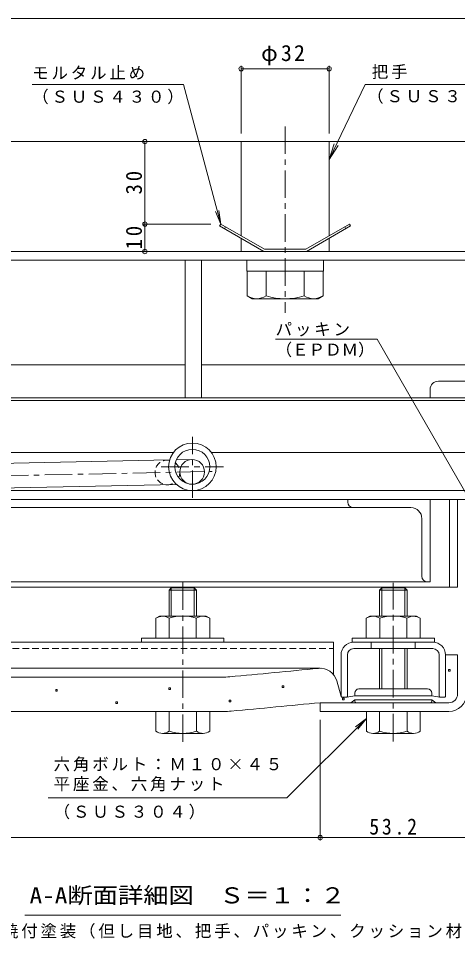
# Model space of a CAD drawing. Units: millimetres at full size. Extents: x -751 to 782, y -550 to 532.
# Drawn here: x -508 to -348.2, y -461.5 to -126.6 of the extents above; entities that cross this region are included whole.
import ezdxf
from ezdxf.enums import TextEntityAlignment as Align

# ---------------------------------------------------------------- set-up
doc = ezdxf.new("R2010")
doc.units = ezdxf.units.MM
doc.header["$LTSCALE"] = 2
doc.header["$PDMODE"] = 32
doc.header["$PDSIZE"] = 1.6
doc.linetypes.add('CHAIN1', pattern=[8, 5, -1, 1, -1])
doc.linetypes.add('DASHED1', pattern=[1.8, 1.2, -0.6])
for name, color, linetype, lineweight in [('D-1', 2, 'Continuous', 9), ('D-2', 3, 'Continuous', 9), ('D-3', 4, 'Continuous', 9), ('D-4', 4, 'Continuous', 9), ('D-5', 7, 'Continuous', 9), ('D-6', 6, 'Continuous', 5), ('D-7', 5, 'Continuous', 5), ('D-8', 5, 'Continuous', 5), ('D-9', 134, 'Continuous', 5), ('D-A', 3, 'Continuous', 9), ('D-B', 2, 'Continuous', 9), ('D-C', 5, 'Continuous', 5), ('D-F', 7, 'Continuous', 9)]:
    doc.layers.add(name, color=color, linetype=linetype, lineweight=lineweight)
doc.styles.add('ＭＳ ゴシック', font='')
doc.styles.get('ＭＳ ゴシック').set_extended_font_data('MS Gothic')

msp = doc.modelspace()

# ---------------------------------------------------------------- linework, layer by layer
at = {"layer": 'D-1'}
for p, q in [((-398.223, -375.656), (-398.223, -378.856)), ((-351.423, -375.656), (-398.223, -375.656)), ((-351.423, -378.856), (-398.223, -378.856))]:
    msp.add_line(p, q, dxfattribs=at)
for radius in [3.2, 6.4]:
    msp.add_arc((-351.423, -372.456), radius, 270, 0, dxfattribs=at)
at = {"layer": 'D-2'}
for p, q in [((-299.624, -211.456), (-643.375, -211.456)), ((-643.375, -214.656), (-299.624, -214.656))]:
    msp.add_line(p, q, dxfattribs=at)
at = {"layer": 'D-2', "linetype": 'CHAIN1'}
for p, q in [((-444.723, -301.155), (-444.723, -278.959)), ((-456.072, -289.806), (-433.375, -289.806))]:
    msp.add_line(p, q, dxfattribs=at)
at = {"layer": 'D-2'}
for radius in [8.65, 6.35]:
    msp.add_circle((-444.723, -289.806), radius, dxfattribs=at)
at = {"layer": 'D-3'}
for p, q in [((-643.375, -171.456), (-292.224, -171.456)), ((-434.809, -202.148), (-418.688, -211.456)), ((-432.677, -202.456), (-433.077, -203.148)), ((-403.26, -211.456), (-387.139, -202.148)), ((-389.271, -202.456), (-388.871, -203.148)), ((-403.474, -210.656), (-418.474, -210.656)), ((-403.26, -211.456), (-418.688, -211.456))]:
    msp.add_line(p, q, dxfattribs=at)
for points in [[(-418.474, -210.656), (-434.409, -201.456), (-434.809, -202.148)], [(-403.474, -210.656), (-387.539, -201.456), (-387.139, -202.148)]]:
    msp.add_lwpolyline(points, dxfattribs=at)
at = {"layer": 'D-4'}
for p, q in [((-352.624, -358.186), (-348.224, -358.186)), ((-352.624, -373.406), (-352.624, -358.256)), ((-348.224, -372.456), (-348.224, -358.186)), ((-398.234, -363.127), (-643.375, -363.127)), ((-643.375, -366.356), (-433.891, -366.356)), ((-390.624, -373.406), (-392.214, -367.7)), ((-390.374, -373.656), (-390.624, -373.406)), ((-388.574, -373.656), (-390.374, -373.656)), ((-385.624, -373.156), (-388.574, -373.656)), ((-385.624, -374.656), (-387.119, -375.656)), ((-357.624, -373.156), (-385.624, -373.156)), ((-385.624, -374.656), (-357.624, -374.656)), ((-357.624, -374.656), (-356.128, -375.656)), ((-398.223, -375.656), (-387.119, -375.656)), ((-351.424, -375.656), (-356.128, -375.656)), ((-433.318, -378.856), (-643.375, -378.856))]:
    msp.add_line(p, q, dxfattribs=at)
at = {"layer": 'D-4', "color": 134, "lineweight": 5}
for p, q in [((-359.124, -370.656), (-384.124, -370.656)), ((-385.624, -372.156), (-385.624, -373.156)), ((-385.624, -373.156), (-357.624, -373.156)), ((-385.624, -374.656), (-357.624, -374.656)), ((-385.624, -375.156), (-385.624, -374.656)), ((-357.624, -372.156), (-357.624, -373.156)), ((-357.624, -375.156), (-357.624, -374.656)), ((-358.124, -375.656), (-385.124, -375.656))]:
    msp.add_line(p, q, dxfattribs=at)
at = {"layer": 'D-4', "color": 2}
for points in [[(-351.475, -364.235), (-351.475, -363.635), (-350.875, -363.635), (-350.875, -364.235)], [(-494.47, -371.492), (-494.47, -370.892), (-493.87, -370.892), (-493.87, -371.492)], [(-453.244, -370.799), (-453.244, -370.199), (-452.644, -370.199), (-452.644, -370.799)], [(-412.019, -370.105), (-412.019, -369.505), (-411.419, -369.505), (-411.419, -370.105)], [(-431.338, -375.282), (-431.338, -374.682), (-430.738, -374.682), (-430.738, -375.282)], [(-390.112, -374.588), (-390.112, -373.988), (-389.512, -373.988), (-389.512, -374.588)], [(-472.563, -375.975), (-472.563, -375.375), (-471.963, -375.375), (-471.963, -375.975)]]:
    msp.add_lwpolyline(points, close=True, dxfattribs=at)
at = {"layer": 'D-4'}
msp.add_lwpolyline([(-357.624, -373.156), (-354.674, -373.656), (-352.874, -373.656), (-352.624, -373.406)], dxfattribs=at)
for centre, radius, start, end in [((-898.224, 4714.136), 5101.792, 275.2529, 275.61726), ((-398.234, -369.377), 6.25, 15.57156, 95.61726), ((-433.891, -336.356), 30, 270, 275.2529), ((-351.424, -372.456), 3.2, 270, 0), ((-898.224, 4714.136), 5114.292, 275.24643, 275.6105), ((-433.318, -348.856), 30, 270, 275.24643)]:
    msp.add_arc(centre, radius, start, end, dxfattribs=at)
at = {"layer": 'D-4', "color": 134, "lineweight": 5}
for centre, radius, start, end in [((-384.124, -372.156), 1.5, 90, 180), ((-359.124, -372.156), 1.5, 0, 90), ((-385.124, -375.156), 0.5, 180, 270), ((-358.124, -375.156), 0.5, 270, 0)]:
    msp.add_arc(centre, radius, start, end, dxfattribs=at)
at = {"layer": 'D-5'}
for p, q in [((-381.87, -150.695), (-394.974, -177.923)), ((-327.219, -150.695), (-381.87, -150.695)), ((-394.974, -177.923), (-393.1, -172.224)), ((-394.974, -177.923), (-391.688, -172.903)), ((-434.409, -201.456), (-436.322, -196.836)), ((-434.409, -201.456), (-435.062, -196.498)), ((-414.437, -243.369), (-377.524, -243.369)), ((-377.524, -243.369), (-342.051, -304.81)), ((-410.375, -410.333), (-381.423, -381.382)), ((-381.423, -381.382), (-385.39, -384.426)), ((-381.423, -381.382), (-384.467, -385.348)), ((-497.244, -410.333), (-410.375, -410.333)), ((-390.723, -452.958), (-505.723, -452.958))]:
    msp.add_line(p, q, dxfattribs=at)
msp.add_lwpolyline([(-503.01, -150.695), (-448.01, -150.695), (-434.409, -201.456)], dxfattribs=at)
at = {"layer": 'D-6'}
for p, q in [((-286.224, -264.656), (-643.375, -264.656)), ((-286.224, -265.656), (-643.375, -265.656)), ((-643.375, -284.655), (-451.673, -284.655)), ((-437.774, -284.655), (-319.723, -284.655)), ((-554.888, -289.458), (-453.038, -287.328)), ((-450.548, -287.276), (-444.912, -287.158)), ((-450.465, -296.276), (-554.699, -298.456))]:
    msp.add_line(p, q, dxfattribs=at)
at = {"layer": 'D-6', "linetype": 'CHAIN1'}
msp.add_line((-562.406, -294.116), (-437.559, -291.506), dxfattribs=at)
at = {"layer": 'D-6', "color": 134}
for p, q in [((-351.224, -301.656), (-351.224, -333.656)), ((-348.223, -301.656), (-351.224, -301.656)), ((-351.224, -333.656), (-638.149, -333.656))]:
    msp.add_line(p, q, dxfattribs=at)
msp.add_lwpolyline([(-348.223, -301.656), (-348.223, -333.656), (-351.224, -333.656)], dxfattribs=at)
at = {"layer": 'D-6'}
msp.add_circle((-444.817, -291.657), 4.5, dxfattribs=at)
at = {"layer": 'D-7', "linetype": 'CHAIN1'}
for p, q in [((-448.223, -389.893), (-448.223, -331.068)), ((-371.623, -389.734), (-371.623, -332.004))]:
    msp.add_line(p, q, dxfattribs=at)
at = {"layer": 'D-7'}
for p, q in [((-453.224, -334.668), (-443.223, -334.668)), ((-453.224, -334.668), (-453.224, -340.356)), ((-452.411, -333.856), (-453.223, -334.668)), ((-453.223, -334.668), (-453.223, -344.156)), ((-452.411, -333.856), (-444.035, -333.856)), ((-452.411, -344.156), (-452.411, -333.856)), ((-444.035, -333.856), (-443.223, -334.668)), ((-444.035, -344.156), (-444.035, -333.856)), ((-443.223, -344.156), (-443.223, -334.668)), ((-366.623, -334.668), (-376.623, -334.668)), ((-376.623, -344.156), (-376.623, -334.668)), ((-375.811, -344.156), (-375.811, -333.856)), ((-367.435, -333.856), (-366.623, -334.668)), ((-367.435, -344.156), (-367.435, -333.856)), ((-366.623, -334.668), (-366.623, -344.156)), ((-376.623, -370.656), (-376.623, -355.956)), ((-375.811, -370.656), (-375.811, -355.956)), ((-367.435, -370.656), (-367.435, -355.956)), ((-366.623, -355.956), (-366.623, -370.656)), ((-458.023, -378.856), (-438.423, -378.856)), ((-458.023, -385.962), (-458.023, -378.856)), ((-453.224, -385.961), (-453.224, -378.856)), ((-443.224, -385.961), (-443.224, -378.856)), ((-438.423, -385.962), (-438.423, -378.856)), ((-381.423, -385.962), (-381.423, -378.856)), ((-361.823, -378.856), (-381.423, -378.856)), ((-376.623, -385.962), (-376.623, -378.856)), ((-366.623, -378.856), (-366.623, -385.961)), ((-361.823, -385.962), (-361.823, -378.856)), ((-440.824, -386.857), (-455.623, -386.857)), ((-364.223, -386.857), (-379.023, -386.857))]:
    msp.add_line(p, q, dxfattribs=at)
at = {"layer": 'D-7', "color": 134}
for p, q in [((-463.223, -352.156), (-463.223, -353.656)), ((-433.223, -352.156), (-463.223, -352.156)), ((-433.223, -353.656), (-463.223, -353.656)), ((-433.223, -352.156), (-433.223, -353.656)), ((-386.623, -352.156), (-386.623, -353.656)), ((-356.623, -352.156), (-386.623, -352.156)), ((-356.623, -353.656), (-386.623, -353.656)), ((-356.623, -352.156), (-356.623, -353.656))]:
    msp.add_line(p, q, dxfattribs=at)
at = {"layer": 'D-7'}
msp.add_lwpolyline([(-367.435, -333.856), (-375.811, -333.856), (-376.623, -334.668)], dxfattribs=at)
for centre, radius, start, end in [((-455.623, -383.191), 3.666, 229.1022, 310.89809), ((-448.224, -372.441), 14.416, 249.70546, 290.29454), ((-440.824, -383.191), 3.666, 229.10191, 310.8978), ((-379.023, -383.191), 3.666, 229.1022, 310.89809), ((-371.623, -372.441), 14.416, 249.70546, 290.29454), ((-364.223, -383.191), 3.666, 229.10191, 310.8978)]:
    msp.add_arc(centre, radius, start, end, dxfattribs=at)
at = {"layer": 'D-8'}
for p, q in [((-308.224, -214.656), (-643.375, -214.656)), ((-643.375, -264.656), (-308.224, -264.656))]:
    msp.add_line(p, q, dxfattribs=at)
at = {"layer": 'D-9'}
for p, q in [((-320.724, -258.656), (-355.224, -258.656)), ((-358.224, -261.656), (-358.224, -264.656)), ((-358.224, -264.656), (-308.224, -264.656))]:
    msp.add_line(p, q, dxfattribs=at)
msp.add_arc((-355.224, -261.656), 3, 90, 180, dxfattribs=at)
at = {"layer": 'D-A'}
for p, q in [((-301.123, -298.456), (-643.375, -298.456)), ((-301.123, -301.656), (-643.375, -301.656))]:
    msp.add_line(p, q, dxfattribs=at)
at = {"layer": 'D-B', "color": 4}
for p, q in [((-574.557, -214.656), (-447.391, -214.656)), ((-447.391, -252.656), (-447.391, -214.656)), ((-441.391, -214.656), (-441.391, -252.656)), ((-314.224, -214.656), (-441.391, -214.656)), ((-574.557, -252.656), (-447.391, -252.656)), ((-441.391, -252.656), (-314.224, -252.656))]:
    msp.add_line(p, q, dxfattribs=at)
at = {"layer": 'D-B', "color": 6, "lineweight": 5}
for p, q in [((-365.223, -304.656), (-631.927, -304.656)), ((-388.223, -302.656), (-388.223, -301.656)), ((-358.223, -301.656), (-358.223, -331.656)), ((-361.223, -308.656), (-361.223, -329.656)), ((-358.223, -331.657), (-643.375, -331.657))]:
    msp.add_line(p, q, dxfattribs=at)
at = {"layer": 'D-B'}
for p, q in [((-456.723, -344.156), (-439.723, -344.156)), ((-453.131, -344.916), (-453.131, -352.156)), ((-443.316, -344.916), (-443.316, -352.156)), ((-438.408, -344.916), (-439.723, -344.156)), ((-438.408, -344.916), (-438.408, -352.156)), ((-380.123, -344.156), (-363.123, -344.156)), ((-376.531, -344.916), (-376.531, -352.156)), ((-366.716, -344.916), (-366.716, -352.156)), ((-361.808, -344.916), (-363.123, -344.156)), ((-361.808, -344.916), (-361.808, -352.156))]:
    msp.add_line(p, q, dxfattribs=at)
at = {"layer": 'D-B', "color": 7}
for p, q in [((-643.375, -353.656), (-393.435, -353.656)), ((-393.435, -365.374), (-393.435, -353.656)), ((-386.024, -353.656), (-357.224, -353.656)), ((-390.624, -373.406), (-390.624, -358.256)), ((-388.324, -373.406), (-388.324, -358.256)), ((-357.224, -355.956), (-386.024, -355.956)), ((-354.924, -373.406), (-354.924, -358.256)), ((-352.624, -373.406), (-352.624, -358.256)), ((-390.374, -373.656), (-390.624, -373.406)), ((-388.574, -373.656), (-390.374, -373.656)), ((-388.574, -373.656), (-388.324, -373.406)), ((-354.674, -373.656), (-354.924, -373.406)), ((-352.874, -373.656), (-354.674, -373.656)), ((-352.874, -373.656), (-352.624, -373.406))]:
    msp.add_line(p, q, dxfattribs=at)
at = {"layer": 'D-B', "color": 7, "linetype": 'DASHED1'}
for p, q in [((-379.624, -355.956), (-379.624, -353.656)), ((-363.624, -355.956), (-363.624, -353.656)), ((-643.375, -355.956), (-393.435, -355.956))]:
    msp.add_line(p, q, dxfattribs=at)
at = {"layer": 'D-B'}
for points in [[(-456.723, -344.156), (-458.038, -344.916), (-458.038, -352.156), (-438.408, -352.156)], [(-380.123, -344.156), (-381.438, -344.916), (-381.438, -352.156), (-361.808, -352.156)]]:
    msp.add_lwpolyline(points, dxfattribs=at)
at = {"layer": 'D-B', "color": 6, "lineweight": 5}
for centre, radius, start, end in [((-386.223, -302.656), 2, 180, 270), ((-365.223, -308.656), 4, 0, 90), ((-359.223, -329.656), 2, 180, 270)]:
    msp.add_arc(centre, radius, start, end, dxfattribs=at)
at = {"layer": 'D-B'}
for centre, radius, start, end in [((-455.142, -349.933), 5.793, 94.3844, 120.00002), ((-455.738, -348.996), 4.842, 57.42751, 88.18785), ((-448.223, -360.397), 16.241, 72.4119, 107.58812), ((-440.709, -348.996), 4.842, 91.81216, 122.57251), ((-441.305, -349.933), 5.793, 60, 85.61562), ((-378.542, -349.933), 5.793, 94.3844, 120.00002), ((-379.138, -348.996), 4.842, 57.42751, 88.18785), ((-371.623, -360.397), 16.241, 72.4119, 107.58812), ((-364.109, -348.996), 4.842, 91.81216, 122.57251), ((-364.705, -349.933), 5.793, 60, 85.61562)]:
    msp.add_arc(centre, radius, start, end, dxfattribs=at)
at = {"layer": 'D-B', "color": 7}
for centre, radius, start, end in [((-386.024, -358.256), 4.6, 90, 180), ((-357.224, -358.256), 4.6, 0, 90), ((-386.024, -358.256), 2.3, 90, 180), ((-357.224, -358.256), 2.3, 0, 90)]:
    msp.add_arc(centre, radius, start, end, dxfattribs=at)
at = {"layer": 'D-C', "color": 2, "linetype": 'CHAIN1', "lineweight": 9}
msp.add_line((-410.974, -165.92), (-410.974, -233.782), dxfattribs=at)
at = {"layer": 'D-C', "color": 2, "lineweight": 9}
for p, q in [((-426.974, -171.456), (-426.974, -205.748)), ((-426.974, -206.672), (-426.974, -211.456)), ((-394.974, -206.672), (-394.974, -211.456)), ((-394.974, -211.456), (-426.974, -211.456)), ((-441.391, -214.656), (-447.391, -214.656)), ((-447.391, -214.656), (-447.391, -264.656))]:
    msp.add_line(p, q, dxfattribs=at)
at = {"layer": 'D-C', "color": 134}
for p, q in [((-396.974, -214.656), (-424.974, -214.656)), ((-424.974, -214.656), (-424.974, -218.656))]:
    msp.add_line(p, q, dxfattribs=at)
at = {"layer": 'D-C'}
for p, q in [((-424.83, -227.584), (-424.83, -218.656)), ((-417.902, -227.584), (-417.902, -218.656)), ((-404.046, -227.584), (-404.046, -218.656)), ((-422.974, -228.656), (-424.83, -227.584)), ((-398.974, -228.656), (-397.118, -227.584)), ((-398.974, -228.656), (-422.974, -228.656))]:
    msp.add_line(p, q, dxfattribs=at)
at = {"layer": 'D-C', "color": 2, "lineweight": 9}
for points in [[(-426.974, -171.456), (-394.974, -171.456), (-394.974, -205.748)], [(-447.391, -264.656), (-441.391, -264.656), (-441.391, -214.656)]]:
    msp.add_lwpolyline(points, dxfattribs=at)
at = {"layer": 'D-C', "color": 134}
msp.add_lwpolyline([(-396.974, -214.656), (-396.974, -218.656), (-424.974, -218.656)], dxfattribs=at)
at = {"layer": 'D-C'}
msp.add_lwpolyline([(-424.83, -218.656), (-397.118, -218.656), (-397.118, -227.584)], dxfattribs=at)
for centre, radius, start, end in [((-420.741, -220.501), 8.179, 240.00002, 265.61575), ((-421.583, -221.822), 6.837, 271.81355, 302.57071), ((-410.974, -205.727), 22.928, 252.41205, 287.58797), ((-400.365, -221.822), 6.837, 237.42931, 268.18646), ((-401.207, -220.501), 8.179, 274.38426, 300)]:
    msp.add_arc(centre, radius, start, end, dxfattribs=at)
at = {"layer": 'D-C', "color": 4, "linetype": 'DASHED1', "lineweight": 9}
for start, end in [(80.02124, 305.26021), (335.39008, 49.89137)]:
    msp.add_arc((-453.816, -291.846), 4.5, start, end, dxfattribs=at)
at = {"layer": 'D-F'}
for p, q in [((-277.224, -126.619), (-643.375, -126.619)), ((-426.974, -168.456), (-426.974, -143.932)), ((-394.974, -168.456), (-394.974, -143.932)), ((-426.974, -144.932), (-394.974, -144.932)), ((-462.005, -201.456), (-462.005, -171.456)), ((-462.605, -201.456), (-438.062, -201.456)), ((-462.005, -211.456), (-462.005, -201.456)), ((-398.224, -381.857), (-398.224, -425.75)), ((-398.224, -424.75), (-643.375, -424.75)), ((-398.224, -424.75), (-345.01, -424.75))]:
    msp.add_line(p, q, dxfattribs=at)
for p in [(-426.974, -144.932), (-394.974, -144.932), (-462.005, -171.456), (-462.005, -201.456), (-462.005, -211.456), (-398.224, -424.75)]:
    msp.add_point(p, dxfattribs=at)

# ---------------------------------------------------------------- texts
at = {"layer": 'D-5', "style": 'ＭＳ ゴシック'}
msp.add_text('（ＥＰＤＭ）', height=4.399, dxfattribs=at).set_placement((-414.437, -250.681), align=Align.BOTTOM_LEFT)
at = {"layer": 'D-5', "color": 2, "style": 'ＭＳ ゴシック', "width": 1.15}
msp.add_text('A-A断面詳細図\u3000Ｓ＝１：２', height=5.865, dxfattribs=at).set_placement((-503.973, -450.458), align=Align.BOTTOM_LEFT)
at = {"layer": 'D-5', "char_height": 4.399, "attachment_point": 7, "style": 'ＭＳ ゴシック'}
for s, insert in [('\\T1.17;モルタル止め', (-503.01, -148.895)), ('\\T1.17;把手', (-379.451, -148.728)), ('\\T1.17;（ＳＵＳ４３０）', (-503.01, -157.876)), ('\\T1.17;（ＳＵＳ３０４）', (-381.133, -157.709)), ('\\T1.17;パッキン', (-414.437, -242.404)), ('\\T1.17;六角ボルト：Ｍ１０×４５', (-495.215, -400.735)), ('\\T1.17;平座金、六角ナット', (-495.215, -407.929)), ('\\T1.17;（ＳＵＳ３０４）', (-495.215, -418.094)), ('\\T1.17;表面処理：下塗り＋焼付塗装（但し目地、把手、パッキン、クッション材を除く）', (-577.223, -461.508))]:
    msp.add_mtext(s, dxfattribs=dict(at, insert=insert))
at = {"layer": 'D-F', "color": 2, "char_height": 5.865, "attachment_point": 7, "style": 'ＭＳ ゴシック'}
for s, insert in [('\\T1.19;φ32', (-419.724, -143.732)), ('\\T1.28;\\W0.9;53.2', (-380.367, -423.75))]:
    msp.add_mtext(s, dxfattribs=dict(at, insert=insert))
at = {"layer": 'D-F', "color": 2, "char_height": 5.865, "attachment_point": 7, "rotation": 90, "style": 'ＭＳ ゴシック'}
for s, insert in [('\\T1.27;\\W0.95;30', (-463.005, -190.706)), ('\\T1.27;\\W0.95;10', (-463.005, -210.706))]:
    msp.add_mtext(s, dxfattribs=dict(at, insert=insert))

doc.saveas('drawing.dxf')
